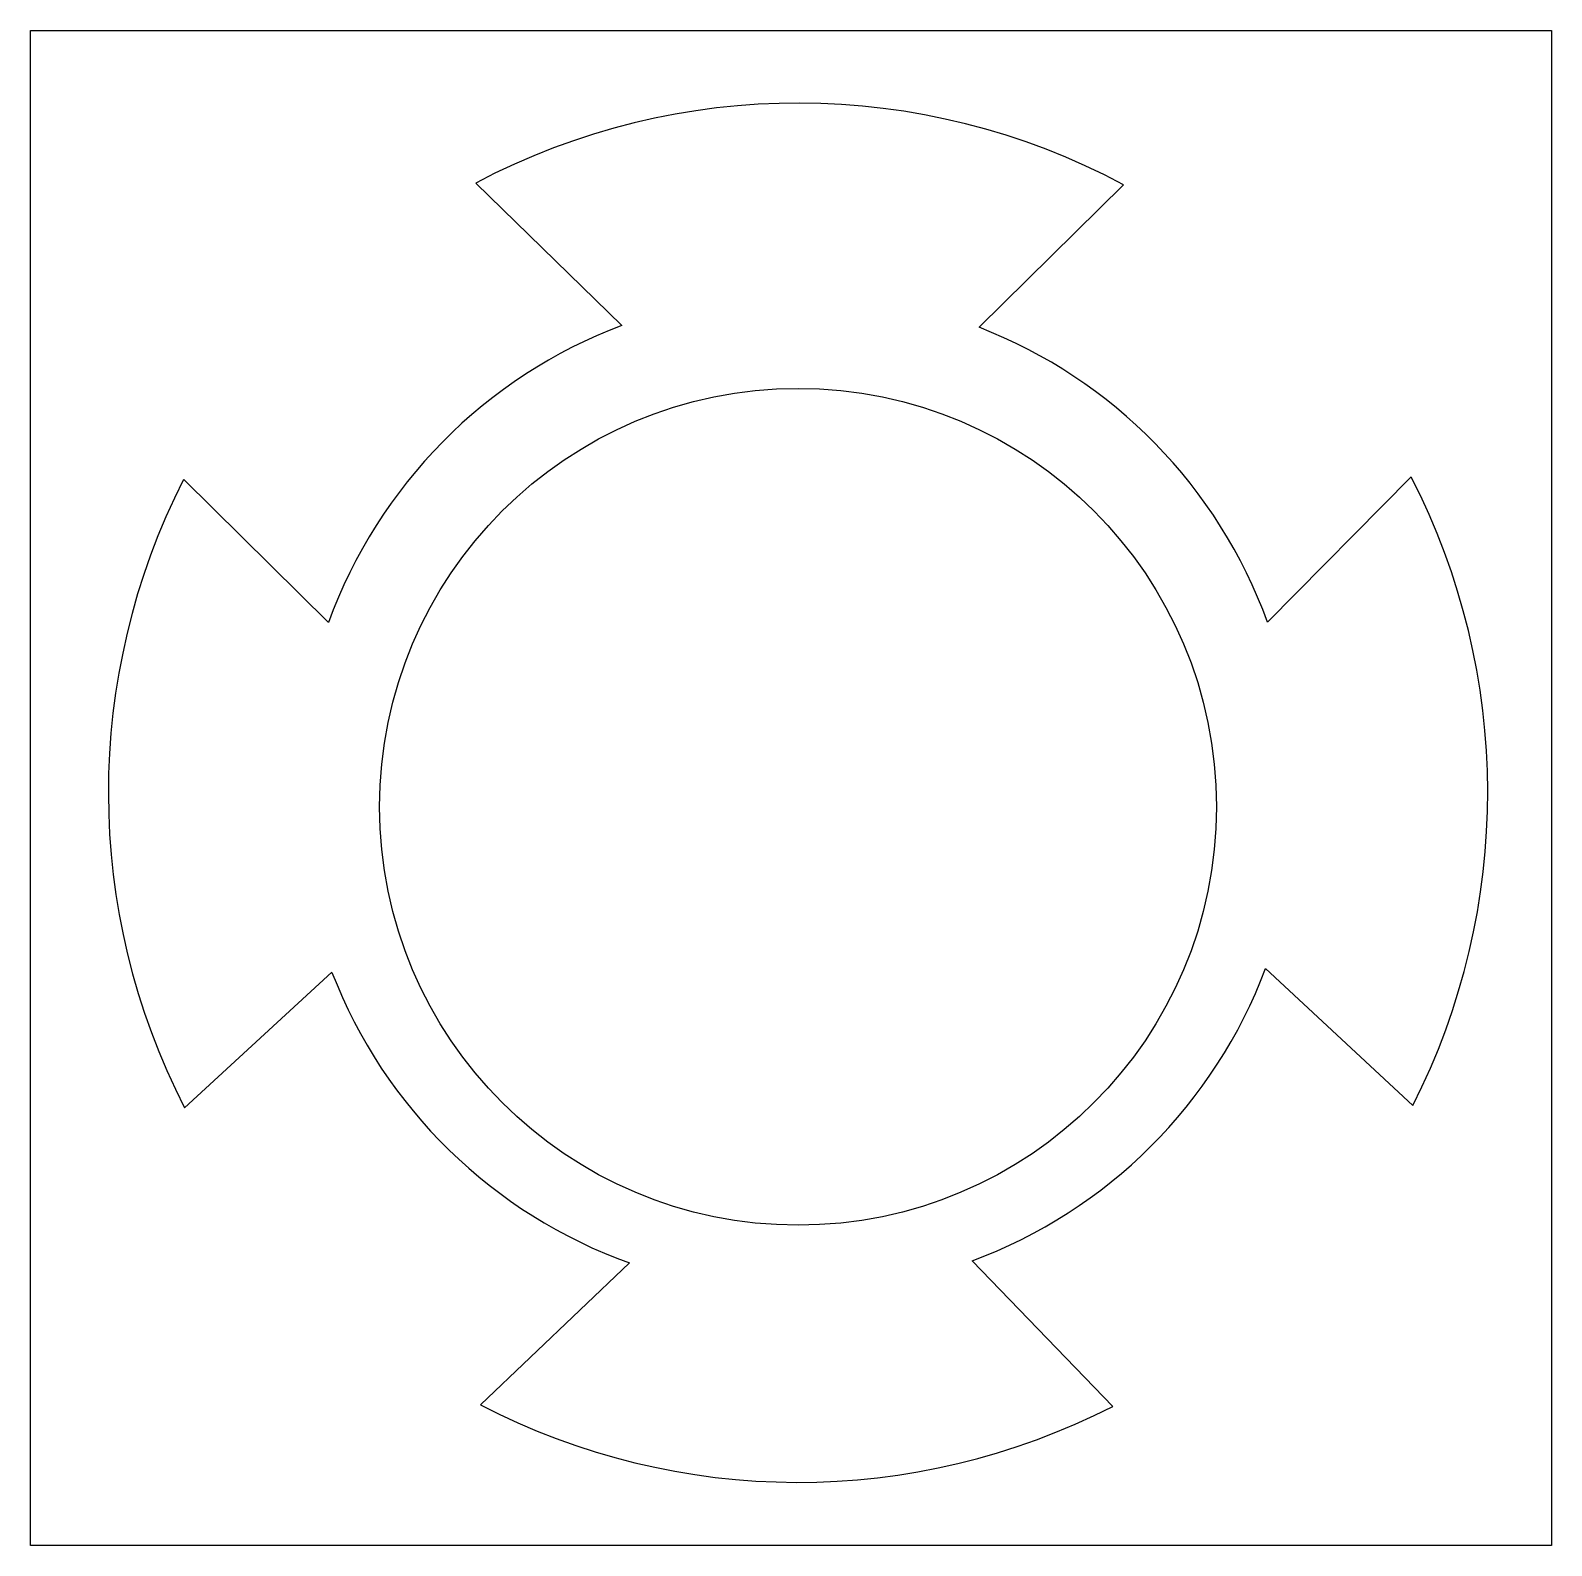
# Model space of a CAD drawing. Extents: x -0.77 to 0.75, y -0.74 to 0.78.
import ezdxf

# ---------------------------------------------------------------- set-up
doc = ezdxf.new("R2010")
doc.units = 0
doc.layers.get('0').update_dxf_attribs({"linetype": 'CONTINUOUS'})

msp = doc.modelspace()

# ---------------------------------------------------------------- linework, layer by layer
at = {"color": 0}
for p, q in [((-0.3227, 0.6249), (-0.1765, 0.4823)), ((0.326, 0.6232), (0.1814, 0.4804)), ((-0.6154, 0.3279), (-0.4704, 0.1847)), ((0.6142, 0.3304), (0.4702, 0.185)), ((-0.6145, -0.3015), (-0.4669, -0.1658)), ((0.6157, -0.2991), (0.4683, -0.1621)), ((-0.3182, -0.599), (-0.1687, -0.4569)), ((0.3152, -0.6006), (0.1745, -0.4548))]:
    msp.add_line(p, q, dxfattribs=at)
msp.add_lwpolyline([(-0.7689, 0.7778), (0.7547, 0.7778), (0.7547, -0.7401), (-0.7689, -0.7401)], close=True, dxfattribs=at)
msp.add_circle((0, 0), 0.4191, dxfattribs=at)
for radius, start, end in [(0.6908, 61.838, 117.8509), (0.5003, 110.6511, 160.0676), (0.5003, 19.97, 68.7411), (0.6908, 152.9876, 207.1885), (0.6908, 333.0332, 27.245), (0.5003, 201.0776, 250.2963), (0.5003, 290.4067, 339.3811), (0.6908, 242.5705, 297.1461)]:
    msp.add_arc((0, 0.0141), radius, start, end, dxfattribs=at)

doc.saveas('drawing.dxf')
